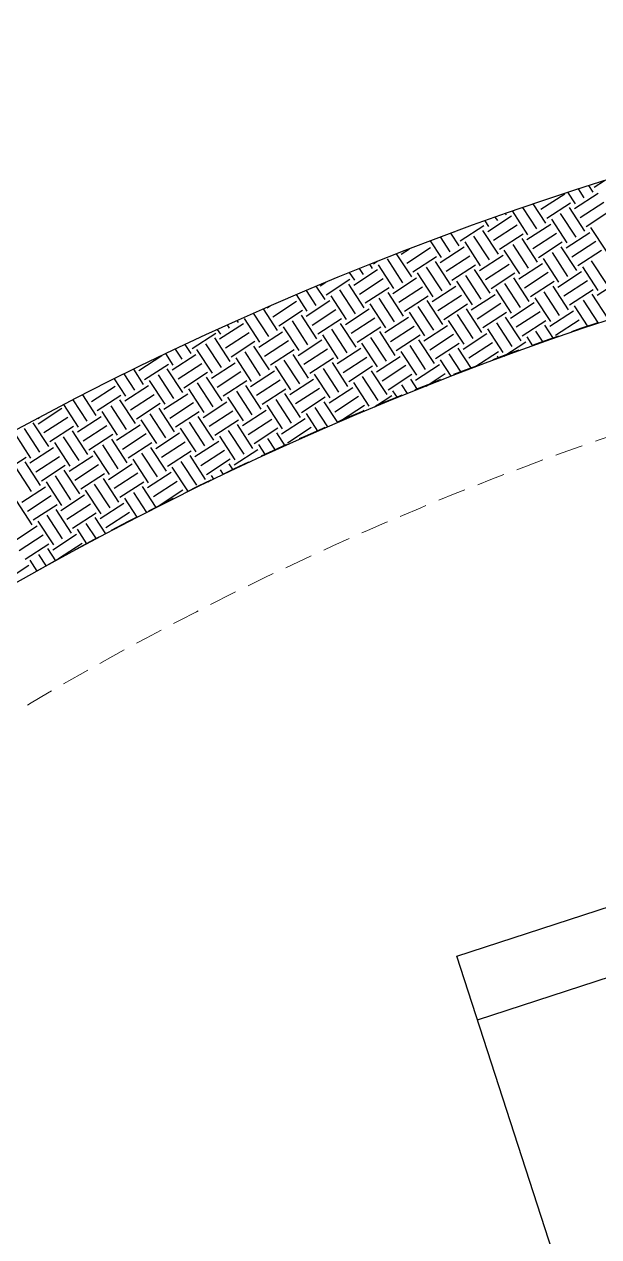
# Model space of a CAD drawing. Header units: millimetres. Extents: x 132785 to 150483, y 90225 to 103753.
# Drawn here: x 135006 to 135264, y 94216 to 94759 of the extents above; entities that cross this region are included whole.
import ezdxf

# ---------------------------------------------------------------- set-up
doc = ezdxf.new("R2010")
doc.units = ezdxf.units.MM
doc.linetypes.add('061-GZM-AP-100$0$HIDDEN', pattern=[0.375, 0.25, -0.125])
doc.layers.add('061-GZM-AP-100$0$A-kiris', color=252, linetype='Continuous', lineweight=0)

msp = doc.modelspace()

# ---------------------------------------------------------------- linework, layer by layer
at = {"color": 253}
for p, q in [((135257.443, 94680.92), (135254.79, 94684.983)), ((135261.431, 94683.524), (135259.488, 94686.499)), ((135261.892, 94685.721), (135266.498, 94688.73)), ((135238.022, 94675.819), (135248.655, 94682.764)), ((135253.456, 94678.316), (135250.101, 94683.453)), ((135252.995, 94676.118), (135263.628, 94683.063)), ((135222.587, 94673.323), (135222.157, 94673.981)), ((135232.19, 94664.426), (135225.246, 94675.058)), ((135236.177, 94667.031), (135229.887, 94676.662)), ((135240.165, 94669.635), (135234.536, 94678.253)), ((135240.626, 94671.832), (135251.259, 94678.777)), ((135253.755, 94663.342), (135246.81, 94673.975)), ((135257.743, 94665.947), (135250.798, 94676.58)), ((135255.599, 94672.131), (135266.232, 94679.076)), ((135258.204, 94668.144), (135268.837, 94675.088)), ((135201.782, 94661.631), (135212.415, 94668.576)), ((135214.612, 94668.115), (135212.915, 94670.714)), ((135214.151, 94665.917), (135224.784, 94672.862)), ((135216.756, 94661.93), (135227.389, 94668.875)), ((135218.6, 94670.719), (135217.531, 94672.354)), ((135231.729, 94662.229), (135242.362, 94669.174)), ((135249.768, 94660.738), (135242.823, 94671.371)), ((135197.334, 94656.829), (135193.012, 94663.447)), ((135201.321, 94659.434), (135197.59, 94665.146)), ((135199.178, 94665.618), (135199.577, 94665.879)), ((135214.911, 94653.141), (135207.967, 94663.774)), ((135218.899, 94655.745), (135211.954, 94666.378)), ((135219.36, 94657.943), (135229.993, 94664.887)), ((135234.333, 94658.242), (135244.966, 94665.186)), ((135249.307, 94658.541), (135259.94, 94665.485)), ((135267.346, 94657.05), (135260.401, 94667.683)), ((135175.308, 94655.716), (135179.044, 94658.157)), ((135177.912, 94651.729), (135188.545, 94658.673)), ((135193.346, 94654.225), (135188.442, 94661.733)), ((135192.885, 94652.028), (135203.518, 94658.973)), ((135210.924, 94650.537), (135203.979, 94661.17)), ((135232.489, 94649.453), (135225.544, 94660.086)), ((135236.477, 94652.057), (135229.532, 94662.69)), ((135236.938, 94654.254), (135247.571, 94661.199)), ((135254.054, 94648.369), (135247.11, 94659.002)), ((135251.911, 94654.553), (135262.544, 94661.498)), ((135162.938, 94651.43), (135164.615, 94652.525)), ((135176.068, 94642.94), (135169.123, 94653.573)), ((135180.055, 94645.544), (135173.275, 94655.925)), ((135180.516, 94647.741), (135191.149, 94654.686)), ((135197.633, 94641.856), (135190.688, 94652.489)), ((135195.49, 94648.04), (135206.123, 94654.985)), ((135210.463, 94648.34), (135221.096, 94655.284)), ((135228.502, 94646.849), (135221.557, 94657.482)), ((135246.08, 94643.16), (135239.135, 94653.793)), ((135250.067, 94645.765), (135243.122, 94656.398)), ((135254.515, 94650.566), (135265.148, 94657.511)), ((135267.645, 94642.076), (135260.7, 94652.709)), ((135154.503, 94644.024), (135152.204, 94647.543)), ((135154.042, 94641.827), (135164.675, 94648.771)), ((135158.49, 94646.628), (135156.703, 94649.364)), ((135162.477, 94649.232), (135161.211, 94651.171)), ((135172.08, 94640.336), (135165.136, 94650.969)), ((135189.658, 94636.647), (135182.713, 94647.28)), ((135193.645, 94639.252), (135186.701, 94649.885)), ((135198.094, 94644.053), (135208.727, 94650.998)), ((135215.211, 94638.168), (135208.266, 94648.801)), ((135213.067, 94644.352), (135223.7, 94651.297)), ((135215.672, 94640.365), (135226.305, 94647.31)), ((135228.041, 94644.651), (135238.674, 94651.596)), ((135230.645, 94640.664), (135241.278, 94647.609)), ((135245.619, 94640.963), (135256.252, 94647.908)), ((135263.657, 94639.472), (135256.713, 94650.105)), ((135141.211, 94635.343), (135137.269, 94641.379)), ((135139.068, 94641.528), (135141.619, 94643.194)), ((135141.672, 94637.54), (135152.305, 94644.485)), ((135158.789, 94631.655), (135151.844, 94642.288)), ((135156.646, 94637.839), (135167.279, 94644.784)), ((135171.619, 94638.138), (135182.252, 94645.083)), ((135189.197, 94634.45), (135199.83, 94641.395)), ((135207.236, 94632.959), (135200.291, 94643.592)), ((135211.223, 94635.563), (135204.278, 94646.196)), ((135228.801, 94631.875), (135221.856, 94642.508)), ((135232.788, 94634.479), (135225.844, 94645.112)), ((135233.249, 94636.677), (135243.882, 94643.621)), ((135250.366, 94630.791), (135243.421, 94641.424)), ((135248.223, 94636.976), (135258.856, 94643.92)), ((135263.196, 94637.275), (135273.829, 94644.219)), ((135133.237, 94630.134), (135128.354, 94637.61)), ((135137.224, 94632.739), (135132.807, 94639.501)), ((135150.814, 94626.446), (135143.87, 94637.079)), ((135154.802, 94629.05), (135147.857, 94639.683)), ((135159.25, 94633.852), (135169.883, 94640.797)), ((135172.379, 94625.362), (135165.435, 94635.995)), ((135176.367, 94627.966), (135169.422, 94638.599)), ((135174.224, 94634.151), (135184.857, 94641.096)), ((135176.828, 94630.164), (135187.461, 94637.108)), ((135191.801, 94630.463), (135202.434, 94637.407)), ((135206.775, 94630.762), (135217.408, 94637.707)), ((135224.814, 94629.271), (135217.869, 94639.904)), ((135242.391, 94625.583), (135235.447, 94636.216)), ((135246.379, 94628.187), (135239.434, 94638.82)), ((135250.827, 94632.988), (135261.46, 94639.933)), ((135267.944, 94627.103), (135260.999, 94637.736)), ((135119.945, 94621.454), (135113.573, 94631.211)), ((135115.198, 94631.625), (135116.577, 94632.527)), ((135117.802, 94627.638), (135128.435, 94634.583)), ((135120.406, 94623.651), (135131.039, 94630.595)), ((135132.776, 94627.937), (135143.409, 94634.882)), ((135135.38, 94623.95), (135146.013, 94630.895)), ((135150.353, 94624.249), (135160.986, 94631.194)), ((135168.392, 94622.758), (135161.447, 94633.391)), ((135189.957, 94621.674), (135183.012, 94632.307)), ((135193.945, 94624.278), (135187, 94634.911)), ((135194.406, 94626.475), (135205.039, 94633.42)), ((135211.522, 94620.59), (135204.578, 94631.223)), ((135209.379, 94626.774), (135220.012, 94633.719)), ((135224.353, 94627.074), (135234.986, 94634.018)), ((135259.102, 94623.222), (135253.024, 94632.527)), ((135263.772, 94624.781), (135257.012, 94635.132)), ((135102.368, 94625.142), (135101.816, 94625.986)), ((135111.971, 94616.245), (135105.026, 94626.878)), ((135115.958, 94618.849), (135109.157, 94629.262)), ((135133.536, 94615.161), (135126.591, 94625.794)), ((135137.523, 94617.765), (135130.578, 94628.398)), ((135137.984, 94619.962), (135148.617, 94626.907)), ((135152.958, 94620.262), (135163.591, 94627.206)), ((135167.931, 94620.561), (135178.564, 94627.505)), ((135185.97, 94619.07), (135179.025, 94629.703)), ((135203.548, 94615.381), (135196.603, 94626.014)), ((135207.535, 94617.986), (135200.59, 94628.619)), ((135211.983, 94622.787), (135222.616, 94629.732)), ((135229.1, 94616.902), (135222.155, 94627.535)), ((135226.957, 94623.086), (135237.59, 94630.031)), ((135229.561, 94619.099), (135240.194, 94626.044)), ((135241.93, 94623.385), (135252.563, 94630.33)), ((135244.535, 94619.398), (135255.168, 94626.343)), ((135081.563, 94613.45), (135092.196, 94620.394)), ((135094.393, 94619.933), (135093.038, 94622.007)), ((135093.932, 94617.736), (135104.565, 94624.681)), ((135096.536, 94613.749), (135107.169, 94620.693)), ((135098.38, 94622.538), (135097.423, 94624.003)), ((135111.51, 94614.048), (135122.143, 94620.992)), ((135129.548, 94612.557), (135122.604, 94623.19)), ((135151.113, 94611.473), (135144.169, 94622.106)), ((135155.101, 94614.077), (135148.156, 94624.71)), ((135155.562, 94616.274), (135166.195, 94623.219)), ((135172.679, 94610.389), (135165.734, 94621.022)), ((135170.535, 94616.573), (135181.168, 94623.518)), ((135185.509, 94616.872), (135196.142, 94623.817)), ((135188.113, 94612.885), (135198.746, 94619.83)), ((135203.086, 94613.184), (135213.72, 94620.129)), ((135221.125, 94611.693), (135214.181, 94622.326)), ((135225.113, 94614.297), (135218.168, 94624.93)), ((135238.976, 94616.296), (135235.746, 94621.242)), ((135243.605, 94617.918), (135239.733, 94623.846)), ((135081.102, 94611.252), (135078.484, 94615.26)), ((135094.692, 94604.96), (135087.747, 94615.593)), ((135098.679, 94607.564), (135091.735, 94618.197)), ((135099.14, 94609.761), (135109.773, 94616.706)), ((135116.257, 94603.876), (135109.312, 94614.509)), ((135114.114, 94610.06), (135124.747, 94617.005)), ((135129.087, 94610.359), (135139.72, 94617.304)), ((135147.126, 94608.868), (135140.181, 94619.501)), ((135164.704, 94605.18), (135157.759, 94615.813)), ((135168.691, 94607.784), (135161.746, 94618.417)), ((135173.14, 94612.586), (135183.773, 94619.531)), ((135186.269, 94604.096), (135179.324, 94614.729)), ((135190.256, 94606.7), (135183.312, 94617.333)), ((135190.717, 94608.898), (135201.35, 94615.842)), ((135205.691, 94609.197), (135216.324, 94616.141)), ((135221.396, 94609.974), (135231.297, 94616.441)), ((135234.357, 94614.659), (135231.758, 94618.638)), ((135057.692, 94603.547), (135068.018, 94610.292)), ((135073.127, 94606.044), (135069.797, 94611.143)), ((135072.666, 94603.847), (135083.299, 94610.791)), ((135077.114, 94608.648), (135074.136, 94613.208)), ((135090.705, 94602.356), (135083.76, 94612.989)), ((135108.282, 94598.667), (135101.338, 94609.3)), ((135112.27, 94601.272), (135105.325, 94611.905)), ((135116.718, 94606.073), (135127.351, 94613.018)), ((135133.835, 94600.188), (135126.89, 94610.821)), ((135131.692, 94606.372), (135142.325, 94613.317)), ((135134.296, 94602.385), (135144.929, 94609.329)), ((135146.665, 94606.671), (135157.298, 94613.616)), ((135149.269, 94602.684), (135159.902, 94609.629)), ((135164.243, 94602.983), (135174.876, 94609.928)), ((135182.282, 94601.492), (135175.337, 94612.125)), ((135202.28, 94602.807), (135196.902, 94611.041)), ((135206.835, 94604.542), (135200.889, 94613.645)), ((135208.295, 94605.209), (135218.928, 94612.154)), ((135219.026, 94609.102), (135218.467, 94609.957)), ((135059.836, 94597.363), (135055.392, 94604.166)), ((135060.297, 94599.56), (135070.93, 94606.505)), ((135077.413, 94593.675), (135070.469, 94604.308)), ((135075.27, 94599.859), (135085.903, 94606.804)), ((135090.244, 94600.158), (135100.877, 94607.103)), ((135107.821, 94596.47), (135118.454, 94603.415)), ((135125.86, 94594.979), (135118.915, 94605.612)), ((135129.847, 94597.583), (135122.903, 94608.216)), ((135147.425, 94593.895), (135140.48, 94604.528)), ((135151.413, 94596.499), (135144.468, 94607.132)), ((135151.874, 94598.696), (135162.507, 94605.641)), ((135168.99, 94592.811), (135162.046, 94603.444)), ((135166.847, 94598.996), (135177.48, 94605.94)), ((135181.82, 94599.295), (135192.453, 94606.239)), ((135197.734, 94601.057), (135192.915, 94608.437)), ((135051.861, 94592.154), (135046.795, 94599.911)), ((135055.848, 94594.759), (135051.089, 94602.045)), ((135069.439, 94588.466), (135062.494, 94599.099)), ((135073.426, 94591.07), (135066.481, 94601.703)), ((135077.874, 94595.872), (135088.507, 94602.817)), ((135091.004, 94587.382), (135084.059, 94598.015)), ((135094.991, 94589.986), (135088.046, 94600.619)), ((135092.848, 94596.171), (135103.481, 94603.116)), ((135095.452, 94592.184), (135106.085, 94599.128)), ((135110.426, 94592.483), (135121.059, 94599.427)), ((135125.399, 94592.782), (135136.032, 94599.726)), ((135143.438, 94591.291), (135136.493, 94601.924)), ((135161.016, 94587.602), (135154.071, 94598.235)), ((135165.003, 94590.207), (135158.058, 94600.84)), ((135169.451, 94595.008), (135180.084, 94601.953)), ((135182.648, 94595.125), (135179.623, 94599.756)), ((135186.482, 94596.651), (135195.058, 94602.252)), ((135038.57, 94583.473), (135032.54, 94592.705)), ((135036.426, 94589.658), (135047.059, 94596.603)), ((135039.031, 94585.671), (135049.664, 94592.615)), ((135051.4, 94589.957), (135062.033, 94596.902)), ((135054.004, 94585.97), (135064.637, 94592.914)), ((135068.978, 94586.269), (135079.611, 94593.214)), ((135087.016, 94584.778), (135080.072, 94595.411)), ((135108.581, 94583.694), (135101.637, 94594.327)), ((135112.569, 94586.298), (135105.624, 94596.931)), ((135113.03, 94588.495), (135123.663, 94595.44)), ((135130.147, 94582.61), (135123.202, 94593.243)), ((135128.003, 94588.794), (135138.636, 94595.739)), ((135142.977, 94589.093), (135153.61, 94596.038)), ((135173.645, 94591.491), (135171.649, 94594.547)), ((135178.142, 94593.315), (135175.636, 94597.151)), ((135030.595, 94578.265), (135024.032, 94588.314)), ((135034.582, 94580.869), (135028.282, 94590.516)), ((135052.16, 94577.181), (135045.215, 94587.814)), ((135056.147, 94579.785), (135049.203, 94590.418)), ((135056.608, 94581.982), (135067.241, 94588.927)), ((135071.582, 94582.281), (135082.215, 94589.226)), ((135086.555, 94582.581), (135097.188, 94589.525)), ((135104.594, 94581.089), (135097.649, 94591.722)), ((135122.172, 94577.401), (135115.227, 94588.034)), ((135126.159, 94580.005), (135119.214, 94590.638)), ((135130.608, 94584.807), (135141.241, 94591.752)), ((135146.852, 94580.258), (135140.78, 94589.554)), ((135145.581, 94585.106), (135156.214, 94592.051)), ((135148.185, 94581.119), (135158.818, 94588.063)), ((135163.427, 94587.281), (135171.187, 94592.35)), ((135012.556, 94579.756), (135023.189, 94586.701)), ((135013.017, 94581.953), (135012.739, 94582.379)), ((135015.16, 94575.769), (135025.793, 94582.713)), ((135017.005, 94584.557), (135016.967, 94584.615)), ((135030.134, 94576.068), (135040.767, 94583.012)), ((135048.173, 94574.577), (135041.228, 94585.21)), ((135069.738, 94573.493), (135062.793, 94584.126)), ((135073.725, 94576.097), (135066.78, 94586.73)), ((135074.186, 94578.294), (135084.819, 94585.239)), ((135091.303, 94572.409), (135084.358, 94583.042)), ((135089.16, 94578.593), (135099.793, 94585.538)), ((135091.764, 94574.606), (135102.397, 94581.551)), ((135104.133, 94578.892), (135114.766, 94585.837)), ((135106.737, 94574.905), (135117.37, 94581.85)), ((135121.711, 94575.204), (135132.344, 94582.149)), ((135137.992, 94576.404), (135132.805, 94584.346)), ((135142.417, 94578.338), (135136.792, 94586.95)), ((135158.72, 94585.311), (135158.357, 94585.866)), ((135013.316, 94566.98), (135006.371, 94577.613)), ((135017.304, 94569.584), (135010.359, 94580.217)), ((135017.765, 94571.781), (135028.398, 94578.726)), ((135034.881, 94565.896), (135027.937, 94576.529)), ((135032.738, 94572.08), (135043.371, 94579.025)), ((135047.712, 94572.379), (135058.345, 94579.324)), ((135065.75, 94570.888), (135058.806, 94581.521)), ((135083.328, 94567.2), (135076.383, 94577.833)), ((135087.315, 94569.804), (135080.371, 94580.437)), ((135104.893, 94566.116), (135097.948, 94576.749)), ((135108.881, 94568.72), (135101.936, 94579.353)), ((135109.342, 94570.918), (135119.975, 94577.862)), ((135124.315, 94571.217), (135134.948, 94578.161)), ((135009.329, 94564.375), (135002.384, 94575.008)), ((135026.907, 94560.687), (135019.962, 94571.32)), ((135030.894, 94563.291), (135023.949, 94573.924)), ((135035.342, 94568.093), (135045.975, 94575.038)), ((135052.459, 94562.207), (135045.514, 94572.84)), ((135050.316, 94568.392), (135060.949, 94575.337)), ((135052.92, 94564.405), (135063.553, 94571.349)), ((135065.289, 94568.691), (135075.922, 94575.636)), ((135067.894, 94564.704), (135078.527, 94571.648)), ((135082.867, 94565.003), (135093.5, 94571.948)), ((135100.906, 94563.512), (135093.961, 94574.145)), ((135118.919, 94567.866), (135115.526, 94573.061)), ((135123.306, 94569.859), (135119.514, 94575.665)), ((135008.868, 94562.178), (135019.501, 94569.123)), ((135026.446, 94558.49), (135037.079, 94565.435)), ((135044.484, 94556.999), (135037.54, 94567.632)), ((135048.472, 94559.603), (135041.527, 94570.236)), ((135066.049, 94555.915), (135059.105, 94566.548)), ((135070.037, 94558.519), (135063.092, 94569.152)), ((135070.498, 94560.716), (135081.131, 94567.661)), ((135087.615, 94554.831), (135080.67, 94565.464)), ((135085.471, 94561.015), (135096.104, 94567.96)), ((135100.445, 94561.315), (135111.078, 94568.259)), ((135114.541, 94565.86), (135111.539, 94570.456)), ((134996.499, 94557.892), (135007.132, 94564.836)), ((135009.628, 94549.402), (135002.683, 94560.035)), ((135013.615, 94552.006), (135006.671, 94562.639)), ((135011.472, 94558.191), (135022.105, 94565.136)), ((135014.076, 94554.203), (135024.709, 94561.148)), ((135029.05, 94554.503), (135039.683, 94561.447)), ((135044.023, 94554.802), (135054.656, 94561.746)), ((135062.062, 94553.311), (135055.117, 94563.944)), ((135079.64, 94549.622), (135072.695, 94560.255)), ((135083.627, 94552.227), (135076.682, 94562.86)), ((135088.076, 94557.028), (135098.709, 94563.973)), ((135100.012, 94559.074), (135098.248, 94561.776)), ((135027.206, 94545.714), (135020.261, 94556.347)), ((135031.193, 94548.318), (135024.248, 94558.951)), ((135031.654, 94550.515), (135042.287, 94557.46)), ((135048.771, 94544.63), (135041.826, 94555.263)), ((135046.628, 94550.814), (135057.261, 94557.759)), ((135061.601, 94551.113), (135072.234, 94558.058)), ((135091.341, 94554.931), (135090.273, 94556.567)), ((135095.672, 94557.009), (135094.26, 94559.171)), ((135005.18, 94544.6), (135015.813, 94551.545)), ((135023.218, 94543.109), (135016.274, 94553.742)), ((135040.796, 94539.421), (135033.851, 94550.054)), ((135044.783, 94542.025), (135037.839, 94552.658)), ((135049.232, 94546.827), (135059.865, 94553.772)), ((135061.27, 94540.007), (135055.416, 94548.97)), ((135065.54, 94542.179), (135059.404, 94551.574)), ((135064.205, 94547.126), (135074.838, 94554.071)), ((135066.81, 94543.139), (135077.443, 94550.083)), ((135088.765, 94553.686), (135089.812, 94554.37)), ((135009.927, 94534.428), (135002.982, 94545.061)), ((135007.784, 94540.613), (135018.417, 94547.558)), ((135010.388, 94536.626), (135021.021, 94543.57)), ((135022.757, 94540.912), (135033.39, 94547.857)), ((135025.362, 94536.925), (135035.995, 94543.87)), ((135040.335, 94537.224), (135050.968, 94544.169)), ((135057.009, 94537.822), (135051.429, 94546.366)), ((135023.517, 94528.136), (135016.573, 94538.769)), ((135027.505, 94530.74), (135020.56, 94541.373)), ((135027.966, 94532.937), (135038.599, 94539.882)), ((135042.939, 94533.237), (135053.572, 94540.181)), ((135001.491, 94527.023), (135012.124, 94533.967)), ((135019.53, 94525.532), (135012.585, 94536.165)), ((135038.645, 94528.199), (135034.15, 94535.081)), ((135042.869, 94530.441), (135038.138, 94537.685)), ((135004.096, 94523.035), (135014.729, 94529.98)), ((135019.069, 94523.334), (135029.702, 94530.279)), ((135034.431, 94525.942), (135030.163, 94532.476)), ((135006.7, 94519.048), (135017.333, 94525.993)), ((135020.444, 94518.326), (135016.872, 94523.795)), ((135021.673, 94519.347), (135032.306, 94526.292)), ((134997.803, 94509.445), (135008.436, 94516.39)), ((135012.098, 94513.686), (135008.897, 94518.587)), ((135016.267, 94516.013), (135012.884, 94521.191))]:
    msp.add_line(p, q, dxfattribs=at)
at = {"color": 253, "ltscale": 5}
for p, q in [((135200.237, 94341.305), (135342.896, 94387.657)), ((135209.508, 94312.773), (135352.166, 94359.126)), ((135250.261, 94187.348), (135200.237, 94341.305))]:
    msp.add_line(p, q, dxfattribs=at)
at = {"color": 253}
for radius in [1510, 1450]:
    msp.add_arc((135720.849, 93248.707), radius, 70.5, 150.5, dxfattribs=at)
at = {"layer": '061-GZM-AP-100$0$A-kiris', "color": 253, "linetype": '061-GZM-AP-100$0$HIDDEN', "ltscale": 50}
for radius in [1450, 1400]:
    msp.add_circle((135720.849, 93248.707), radius, dxfattribs=at)

doc.saveas('drawing.dxf')
